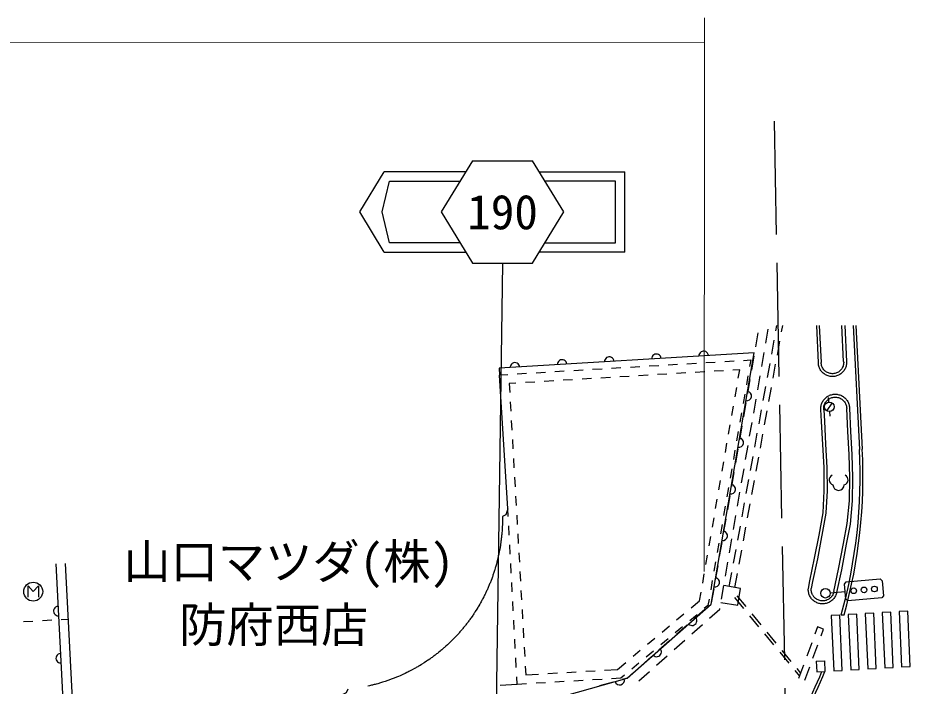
# Model space of a CAD drawing. Units: millimetres, scale not verified. Extents: x 40000 to 680000, y 20000 to 380000.
# Drawn here: x 399714 to 446914, y 302346 to 337699 of the extents above; entities that cross this region are included whole.
import ezdxf
from ezdxf.enums import TextEntityAlignment as Align

# ---------------------------------------------------------------- set-up
doc = ezdxf.new("R2010")
doc.units = ezdxf.units.MM
doc.header["$LTSCALE"] = 1000
doc.linetypes.add('DASHED', pattern=[7.5, 6, -1.5])
for name, color, linetype, lineweight in [('M-BGD', 7, 'Continuous', 25), ('M-BGD-EXST', 7, 'Continuous', 25), ('M-STR-HTXT', 7, 'Continuous', 13), ('M-STR-STRC', 7, 'Continuous', 25)]:
    doc.layers.add(name, color=color, linetype=linetype, lineweight=lineweight)
doc.layers.add('M-BMK-HTXT', color=7, linetype='Continuous')
doc.styles.add('ＭＳ ゴシック', font='')
doc.styles.get('ＭＳ ゴシック').set_extended_font_data('MS Gothic')

msp = doc.modelspace()

# ---------------------------------------------------------------- linework, layer by layer
at = {"layer": 'M-BGD', "linetype": 'DASHED'}
msp.add_line((439713, 332231), (440581, 287164), dxfattribs=at)
at = {"layer": 'M-BGD'}
for p, q in [((441954, 321429), (442057, 319455)), ((442105, 321429), (442207, 319463)), ((443397, 319513), (443305, 321430)), ((443456, 321431), (443547, 319520)), ((438862, 321035), (438734, 320296)), ((439275, 320489), (439403, 321228)), ((439817, 321141), (439869, 321427)), ((440114, 321093), (440175, 321427)), ((439593, 319911), (439727, 320649)), ((439889, 319863), (440024, 320601)), ((437106, 319521), (437605, 319551)), ((438104, 319580), (438480, 319603)), ((438480, 319603), (438421, 319263)), ((438649, 319803), (438521, 319064)), ((439062, 319257), (439190, 319996)), ((429120, 319048), (429619, 319077)), ((430118, 319107), (430617, 319137)), ((431116, 319166), (431616, 319196)), ((432115, 319225), (432614, 319255)), ((433113, 319285), (433612, 319314)), ((434111, 319344), (434610, 319373)), ((435109, 319403), (435609, 319432)), ((436108, 319462), (436607, 319492)), ((437903, 319087), (437543, 319065)), ((437825, 318640), (437903, 319087)), ((439368, 318681), (439503, 319419)), ((439665, 318633), (439799, 319371)), ((425631, 311724), (425198, 318801)), ((425251, 318818), (425626, 318841)), ((426125, 318870), (426624, 318900)), ((427123, 318929), (427623, 318959)), ((428122, 318989), (428621, 319018)), ((430057, 318614), (429558, 318584)), ((431055, 318674), (430556, 318644)), ((432053, 318734), (431554, 318704)), ((433051, 318794), (432552, 318764)), ((434050, 318855), (433550, 318825)), ((435048, 318915), (434549, 318885)), ((436046, 318975), (435547, 318945)), ((437044, 319035), (436545, 319005)), ((438335, 318770), (438249, 318278)), ((438850, 318025), (438977, 318764)), ((426064, 318373), (425705, 318351)), ((425705, 318351), (425731, 317889)), ((427062, 318433), (426563, 318403)), ((428060, 318494), (427561, 318463)), ((429059, 318554), (428560, 318524)), ((437654, 317655), (437739, 318148)), ((438436, 318572), (438308, 317833)), ((439144, 317452), (439279, 318190)), ((439440, 317404), (439575, 318141)), ((438163, 317785), (438078, 317293)), ((425759, 317389), (425788, 316890)), ((438223, 317340), (438096, 316601)), ((438637, 316794), (438764, 317533)), ((442780, 317331), (442497, 316919)), ((442620, 317374), (442601, 317624)), ((437482, 316670), (437568, 317163)), ((437992, 316800), (437906, 316307)), ((438920, 316222), (439054, 316960)), ((439216, 316174), (439351, 316912)), ((442651, 316875), (442664, 316626)), ((425816, 316391), (425845, 315892)), ((438424, 315562), (438552, 316301)), ((437311, 315685), (437397, 316177)), ((437821, 315815), (437735, 315322)), ((438010, 316108), (437883, 315369)), ((425873, 315393), (425901, 314893)), ((438695, 314992), (438830, 315730)), ((438992, 314944), (439126, 315682)), ((437140, 314700), (437225, 315192)), ((437649, 314830), (437563, 314337)), ((437798, 314876), (437670, 314137)), ((438211, 314330), (438339, 315069)), ((425930, 314394), (425958, 313895)), ((438471, 313763), (438606, 314500)), ((438767, 313715), (438902, 314452)), ((436968, 313714), (437054, 314207)), ((437478, 313844), (437392, 313352)), ((437585, 313645), (437457, 312906)), ((437998, 313098), (438126, 313837)), ((425987, 313396), (426015, 312897)), ((436797, 312729), (436882, 313222)), ((438247, 312533), (438381, 313271)), ((438543, 312485), (438677, 313223)), ((437306, 312859), (437221, 312367)), ((437785, 311867), (437913, 312606)), ((426044, 312397), (426072, 311898)), ((436625, 311744), (436711, 312237)), ((437372, 312413), (437244, 311674)), ((438022, 311303), (438157, 312041)), ((438318, 311255), (438453, 311993)), ((425653, 311327), (425631, 311724)), ((437135, 311874), (437049, 311381)), ((426101, 311399), (426129, 310900)), ((436454, 310759), (436540, 311251)), ((437159, 311181), (437031, 310442)), ((437572, 310635), (437700, 311374)), ((425706, 310328), (425679, 310827)), ((436964, 310889), (436878, 310396)), ((437798, 310073), (437933, 310811)), ((438094, 310025), (438229, 310763)), ((426157, 310401), (426186, 309901)), ((436283, 309773), (436368, 310266)), ((437360, 309403), (437487, 310142)), ((425760, 309330), (425733, 309829)), ((436792, 309904), (436706, 309411)), ((436946, 309949), (436819, 309210)), ((426214, 309402), (426243, 308903)), ((436111, 308788), (436197, 309281)), ((437574, 308844), (437708, 309582)), ((437870, 308796), (438004, 309534)), ((401721, 308816), (402529, 293159)), ((425814, 308331), (425787, 308830)), ((436621, 308918), (436535, 308426)), ((436733, 308718), (436606, 307979)), ((437147, 308171), (437275, 308910)), ((426271, 308404), (426300, 307905)), ((435940, 307803), (436026, 308296)), ((437349, 307614), (437484, 308352)), ((437645, 307566), (437780, 308304)), ((425867, 307333), (425840, 307832)), ((436449, 307933), (436364, 307441)), ((426328, 307406), (426356, 306906)), ((435776, 306864), (435854, 307310)), ((436521, 307486), (436393, 306747)), ((436934, 306940), (437062, 307679)), ((425921, 306334), (425894, 306833)), ((435328, 306490), (435776, 306864)), ((436278, 306948), (436219, 306608)), ((437627, 307036), (438104, 306458)), ((437743, 307132), (438220, 306553)), ((441758, 307161), (441806, 307088)), ((426385, 306407), (426413, 305908)), ((436054, 306396), (435491, 305900)), ((436219, 306608), (436026, 306448)), ((436299, 305943), (436845, 306427)), ((436845, 306427), (436849, 306447)), ((436905, 306773), (437795, 306628)), ((402008, 305877), (402386, 305898)), ((434561, 305849), (434944, 306169)), ((435642, 306127), (435259, 305807)), ((438422, 306072), (438899, 305493)), ((438538, 306167), (439015, 305588)), ((400012, 305764), (400511, 305792)), ((401010, 305820), (401509, 305848)), ((425974, 305335), (425948, 305835)), ((426442, 305409), (426470, 304910)), ((433793, 305208), (434177, 305529)), ((434875, 305487), (434491, 305166)), ((435116, 305570), (434553, 305074)), ((435363, 305114), (435925, 305612)), ((442021, 305485), (441879, 305099)), ((442339, 305367), (442021, 305485)), ((439217, 305107), (439694, 304528)), ((439333, 305202), (439810, 304623)), ((442206, 305008), (442339, 305367)), ((426028, 304337), (426001, 304836)), ((433025, 304568), (433409, 304888)), ((434178, 304743), (433616, 304247)), ((434107, 304846), (433723, 304526)), ((434428, 304286), (434989, 304783)), ((441705, 304630), (441446, 303926)), ((441773, 303835), (442033, 304539)), ((426499, 304410), (426527, 303911)), ((432257, 303927), (432641, 304247)), ((433339, 304205), (432955, 303885)), ((440012, 304142), (440489, 303563)), ((440127, 304238), (440604, 303659)), ((426082, 303338), (426055, 303838)), ((431425, 303232), (431873, 303606)), ((432571, 303564), (432188, 303244)), ((433241, 303916), (432678, 303420)), ((433492, 303457), (434053, 303954)), ((426555, 303412), (426582, 302949)), ((427756, 303018), (428255, 303047)), ((428754, 303076), (429253, 303105)), ((429752, 303135), (430251, 303164)), ((430751, 303193), (431425, 303232)), ((432303, 303090), (431938, 302768)), ((432556, 302628), (433118, 303125)), ((440807, 303177), (441057, 302874)), ((440922, 303273), (441117, 303036)), ((441273, 303457), (441013, 302754)), ((441340, 302662), (441600, 303366)), ((426130, 302442), (426108, 302839)), ((426582, 302949), (427256, 302989)), ((428621, 302588), (428122, 302559)), ((429619, 302646), (429120, 302617)), ((430617, 302705), (430118, 302676)), ((431203, 302560), (430482, 302357)), ((431611, 302763), (431117, 302734)), ((431804, 302924), (431611, 302763)), ((431938, 302768), (431685, 302696)), ((426130, 302442), (425231, 302389)), ((426624, 302471), (426130, 302442)), ((427623, 302529), (427123, 302500))]:
    msp.add_line(p, q, dxfattribs=at)
for points in [[(417112, 298582), (431938, 302768), (436382, 306686), (438665, 319979), (425176, 319162), (425198, 318801)], [(443547, 319520), (443550, 319470), (443548, 319419), (443543, 319370), (443534, 319321), (443523, 319272), (443508, 319225), (443490, 319178), (443469, 319133), (443445, 319089), (443418, 319047), (443389, 319006), (443356, 318968), (443321, 318932), (443284, 318899), (443244, 318868), (443203, 318840), (443161, 318814), (443116, 318792), (443070, 318772), (443023, 318756), (442974, 318743), (442925, 318734), (442876, 318726), (442825, 318724), (442776, 318724), (442726, 318728), (442676, 318734), (442627, 318744), (442579, 318758), (442532, 318774), (442487, 318794), (442441, 318817), (442399, 318842), (442358, 318870), (442319, 318901), (442281, 318935), (442247, 318972), (442215, 319010), (442186, 319051), (442159, 319092), (442135, 319137), (442115, 319182), (442097, 319229), (442082, 319276), (442072, 319326), (442063, 319375), (442059, 319425), (442057, 319455)], [(443397, 319513), (443399, 319462), (443397, 319413), (443390, 319363), (443379, 319314), (443363, 319267), (443344, 319221), (443322, 319176), (443295, 319134), (443266, 319094), (443232, 319056), (443196, 319022), (443157, 318991), (443116, 318963), (443071, 318938), (443026, 318917), (442979, 318901), (442930, 318888), (442881, 318880), (442832, 318875), (442782, 318875), (442732, 318879), (442682, 318887), (442635, 318898), (442587, 318915), (442541, 318935), (442497, 318958), (442455, 318986), (442416, 319017), (442380, 319051), (442346, 319088), (442316, 319128), (442288, 319169), (442265, 319214), (442245, 319260), (442229, 319307), (442219, 319356), (442211, 319406), (442208, 319456), (442207, 319463)], [(442193, 316974), (442191, 317024), (442191, 317074), (442196, 317123), (442204, 317173), (442215, 317221), (442228, 317270), (442246, 317317), (442265, 317363), (442289, 317407), (442315, 317449), (442344, 317490), (442375, 317529), (442410, 317565), (442446, 317600), (442484, 317632), (442524, 317662), (442567, 317688), (442611, 317711), (442656, 317732), (442703, 317750), (442751, 317765), (442799, 317776), (442848, 317785), (442899, 317790), (442948, 317792), (442998, 317790), (443048, 317785), (443097, 317777), (443146, 317765), (443194, 317750), (443240, 317733), (443286, 317713), (443330, 317689), (443372, 317663), (443413, 317633), (443452, 317601), (443488, 317567), (443522, 317530), (443554, 317492), (443582, 317451), (443609, 317408), (443632, 317364), (443653, 317318), (443670, 317271), (443684, 317223), (443695, 317175), (443702, 317125), (443707, 317076), (443708, 317054)], [(442344, 316959), (442340, 317009), (442341, 317059), (442346, 317109), (442355, 317159), (442367, 317207), (442385, 317253), (442405, 317299), (442429, 317343), (442457, 317385), (442488, 317424), (442523, 317461), (442560, 317493), (442599, 317525), (442641, 317551), (442685, 317575), (442731, 317595), (442778, 317611), (442827, 317623), (442876, 317630), (442926, 317635), (442976, 317635), (443026, 317630), (443075, 317622), (443123, 317609), (443171, 317594), (443216, 317573), (443260, 317549), (443302, 317523), (443342, 317492), (443379, 317458), (443413, 317421), (443443, 317382), (443471, 317340), (443495, 317297), (443516, 317251), (443532, 317204), (443545, 317156), (443553, 317106), (443558, 317057), (443559, 317032)], [(441529, 307521), (441608, 307915), (441862, 309116), (442097, 310325), (442305, 311517), (442369, 312683), (442359, 313916), (442288, 315132), (442227, 316353), (442193, 316974)], [(442344, 316959), (442377, 316360), (442437, 315140), (442508, 313921), (442519, 312680), (442454, 311509)], [(442882, 307357), (443130, 308527), (443390, 309886), (443591, 310942), (443697, 312157), (443715, 313381), (443680, 314600), (443614, 315813), (443559, 317032)], [(443708, 317054), (443764, 315821), (443830, 314607), (443865, 313383), (443847, 312150), (443740, 310922), (443538, 309858), (443277, 308497), (443025, 307308)], [(425631, 311724), (425524, 311411), (425344, 311314)], [(425344, 311314), (425344, 311264), (425345, 311214), (425345, 311164), (425345, 311113), (425344, 311064), (425343, 310964), (425342, 310913), (425336, 310764), (425333, 310715), (425330, 310664), (425328, 310614), (425325, 310564), (425317, 310465), (425313, 310415), (425308, 310365), (425305, 310315), (425300, 310265), (425294, 310215), (425289, 310166), (425277, 310066), (425270, 310017), (425265, 309968), (425258, 309918), (425250, 309869), (425243, 309819), (425219, 309671), (425193, 309523), (425183, 309475), (425174, 309425), (425165, 309376), (425154, 309328), (425144, 309279), (425112, 309132), (425076, 308986), (425025, 308793), (425012, 308745), (424999, 308696), (424984, 308648), (424971, 308600), (424941, 308504), (424927, 308457), (424912, 308409), (424881, 308314), (424864, 308267), (424848, 308219), (424832, 308172), (424815, 308125), (424780, 308031), (424745, 307938), (424727, 307891), (424709, 307845), (424691, 307798), (424671, 307752), (424653, 307705), (424634, 307660), (424613, 307613), (424594, 307567), (424533, 307430), (424512, 307385), (424491, 307340), (424469, 307295), (424448, 307249), (424427, 307205), (424404, 307159), (424381, 307115), (424359, 307070), (424313, 306982), (424289, 306937), (424266, 306893), (424218, 306805), (424193, 306761), (424169, 306718), (424145, 306675), (424095, 306588), (424069, 306545), (424043, 306502), (423991, 306417), (423911, 306290), (423883, 306248), (423857, 306206), (423829, 306164), (423800, 306123), (423773, 306081), (423687, 305959), (423658, 305918), (423629, 305877), (423600, 305837), (423569, 305796), (423540, 305757), (423510, 305716), (423449, 305638), (423418, 305597), (423388, 305558), (423356, 305519), (423324, 305481), (423293, 305442), (423261, 305404), (423229, 305365), (423197, 305327), (423131, 305251), (423099, 305213), (423065, 305175), (423033, 305139), (422999, 305101), (422898, 304991), (422794, 304882), (422758, 304847), (422724, 304811), (422617, 304705), (422581, 304671), (422545, 304636), (422509, 304602), (422472, 304567), (422436, 304533), (422362, 304466), (422325, 304433), (422287, 304399), (422250, 304367), (422136, 304269), (422097, 304236), (422059, 304205), (421982, 304142), (421942, 304111), (421904, 304079), (421864, 304048), (421785, 303988), (421744, 303957), (421705, 303928), (421624, 303868), (421584, 303839), (421543, 303810), (421503, 303781), (421420, 303723), (421378, 303696), (421337, 303668), (421212, 303585), (421085, 303505), (421043, 303479), (420957, 303426), (420914, 303401), (420871, 303376), (420828, 303350), (420785, 303326), (420741, 303301), (420698, 303277), (420565, 303205), (420433, 303136), (420388, 303113), (420343, 303091), (420298, 303068), (420209, 303024), (420163, 303003), (420119, 302982), (419936, 302899), (419844, 302860), (419799, 302841), (419752, 302821), (419706, 302803), (419659, 302784), (419613, 302766), (419566, 302748), (419520, 302729), (419379, 302677), (419332, 302660), (419285, 302644), (419142, 302595), (419000, 302550), (418952, 302535), (418904, 302520), (418760, 302478), (418664, 302452), (418615, 302440), (418567, 302427), (418518, 302414), (418470, 302402), (418422, 302390), (418373, 302378), (418324, 302368), (418227, 302346)], [(442452, 311490), (442009, 309087), (441755, 307885), (441680, 307516)], [(417172, 302182), (417088, 301986), (416899, 301900), (416050, 301789), (416488, 294228), (403027, 293476), (402234, 308843)], [(437795, 306628), (437941, 307518), (437050, 307663)], [(443025, 307308), (443013, 307259), (443000, 307211), (442982, 307164), (442961, 307118), (442938, 307074), (442911, 307032), (442881, 306991), (442850, 306953), (442816, 306917), (442779, 306883), (442740, 306852), (442699, 306823), (442656, 306796), (442612, 306773), (442567, 306753), (442520, 306735), (442472, 306721), (442423, 306711), (442373, 306703), (442323, 306699), (442274, 306698), (442224, 306699), (442174, 306705), (442125, 306714), (442076, 306726), (442028, 306742), (441982, 306760), (441937, 306781), (441893, 306805), (441851, 306832), (441811, 306862), (441773, 306894), (441737, 306930), (441703, 306967), (441673, 307005), (441644, 307048), (441619, 307090), (441596, 307135), (441577, 307180), (441560, 307228), (441547, 307276), (441537, 307325), (441530, 307375), (441526, 307424), (441526, 307474), (441529, 307521)], [(441758, 307161), (441752, 307171), (441730, 307216), (441712, 307263), (441696, 307311), (441687, 307360), (441680, 307409), (441678, 307459), (441680, 307509), (441680, 307516)], [(442882, 307357), (442872, 307308), (442857, 307260), (442838, 307214), (442816, 307169), (442790, 307126), (442761, 307086), (442729, 307048), (442694, 307012), (442655, 306980), (442614, 306951), (442571, 306926), (442526, 306904), (442479, 306886), (442432, 306872), (442383, 306862), (442333, 306855), (442283, 306854), (442233, 306856), (442183, 306862), (442134, 306873), (442087, 306887), (442040, 306905), (441996, 306927), (441952, 306953), (441912, 306982), (441874, 307014), (441839, 307050), (441806, 307088)]]:
    msp.add_lwpolyline(points, dxfattribs=at)
msp.add_circle((442639, 317125), 250, dxfattribs=at)
for centre, start, end in [((435989, 319817), 3.4693, 183.4693), ((428503, 319363), 3.4693, 183.4693), ((430998, 319515), 3.4693, 183.4693), ((433493, 319666), 3.4693, 183.4693), ((426007, 319212), 3.4693, 183.4693), ((438273, 317694), 260.2552, 80.2552), ((437850, 315230), 260.2552, 80.2552), ((437427, 312767), 260.2552, 80.2552), ((437003, 310303), 260.2552, 80.2552), ((436580, 307839), 260.2552, 80.2552), ((401850, 306319), 92.9528, 272.9529), ((435384, 305806), 221.3987, 41.3987), ((401979, 303823), 92.9528, 272.9529), ((433509, 304153), 221.3987, 41.3987), ((431548, 302658), 195.7658, 15.7658)]:
    msp.add_arc(centre, 250, start, end, dxfattribs=at)
at = {"layer": 'M-BGD-EXST'}
for p, q in [((443444, 307749), (443534, 307857)), ((443514, 306952), (443444, 307749)), ((443534, 307857), (445328, 308015)), ((445328, 308015), (445436, 307924)), ((445436, 307924), (445506, 307127)), ((400254, 307047), (400254, 307647)), ((400254, 307647), (400529, 307347)), ((400529, 307347), (400804, 307647)), ((400804, 307647), (400804, 307047)), ((442682, 307280), (443479, 307350)), ((443622, 306861), (443514, 306952)), ((445415, 307019), (443622, 306861)), ((445506, 307127), (445415, 307019))]:
    msp.add_line(p, q, dxfattribs=at)
for centre, radius in [((400529, 307347), 500), ((442433, 307258), 250), ((443927, 307390), 150), ((444475, 307438), 150), ((445023, 307486), 150)]:
    msp.add_circle(centre, radius, dxfattribs=at)
for centre, radius, start, end in [((442899, 313262), 268, 116.087, 255.3341), ((443364, 313262), 268, 284.6658, 63.9129), ((443132, 313003), 300, 179.9999, 359.9999)]:
    msp.add_arc(centre, radius, start, end, dxfattribs=at)
at = {"layer": 'M-STR-HTXT'}
for p, q in [((436039, 337699), (436015, 308403)), ((436038, 336375), (261677, 336498))]:
    msp.add_line(p, q, dxfattribs=at)
at = {"layer": 'M-STR-STRC'}
for p, q in [((423771, 330130), (422113, 327430)), ((423771, 330130), (426934, 330130)), ((428593, 327430), (426934, 330130)), ((417809, 327430), (419097, 329560)), ((423421, 329560), (419097, 329560)), ((427284, 329560), (431827, 329560)), ((431827, 325299), (431827, 329560)), ((418977, 327430), (419379, 329060)), ((419379, 329060), (423114, 329060)), ((431327, 329060), (427591, 329060)), ((431327, 325799), (431327, 329060)), ((419097, 325299), (417809, 327430)), ((419379, 325799), (418977, 327430)), ((422113, 327430), (423771, 324730)), ((426934, 324730), (428593, 327430)), ((423114, 325799), (419379, 325799)), ((427591, 325799), (431327, 325799)), ((419097, 325299), (423421, 325299)), ((431827, 325299), (427284, 325299)), ((423771, 324730), (426934, 324730)), ((425353, 324730), (424894, 292714)), ((443898, 321431), (444234, 314870)), ((444049, 321431), (444384, 314877)), ((443264, 306112), (443423, 306122)), ((441947, 303667), (442397, 303689))]:
    msp.add_line(p, q, dxfattribs=at)
for points in [[(442741, 306085), (442870, 303159), (443320, 303180), (443191, 306108)], [(443640, 306135), (443769, 303209), (444218, 303231), (444089, 306158)], [(444539, 306186), (444668, 303260), (445117, 303281), (444988, 306209)], [(445437, 306236), (445566, 303310), (446016, 303332), (445887, 306259)], [(446336, 306287), (446465, 303361), (446914, 303382), (446785, 306310)]]:
    msp.add_lwpolyline(points, close=True, dxfattribs=at)
msp.add_lwpolyline([(441947, 303667), (441972, 303108), (442421, 303130), (442397, 303689)], dxfattribs=at)
for radius, start, end in [(27425, 344.4392, 2.9267), (27575, 344.547, 2.9267), (27425, 327.9559, 337.8324), (27575, 327.9559, 337.977)]:
    msp.add_arc((416845, 313469), radius, start, end, dxfattribs=at)

# ---------------------------------------------------------------- texts
at = {"layer": 'M-BMK-HTXT', "style": 'ＭＳ ゴシック'}
for s, p in [('山口マツダ(株)', (414041, 308940)), ('防府西店', (413253, 305590))]:
    msp.add_text(s, height=1833, dxfattribs=at).set_placement(p, align=Align.MIDDLE_CENTER)
at = {"layer": 'M-STR-STRC', "style": 'ＭＳ ゴシック'}
msp.add_text('190', height=1833, dxfattribs=at).set_placement((425353, 327430), align=Align.MIDDLE_CENTER)

doc.saveas('drawing.dxf')
